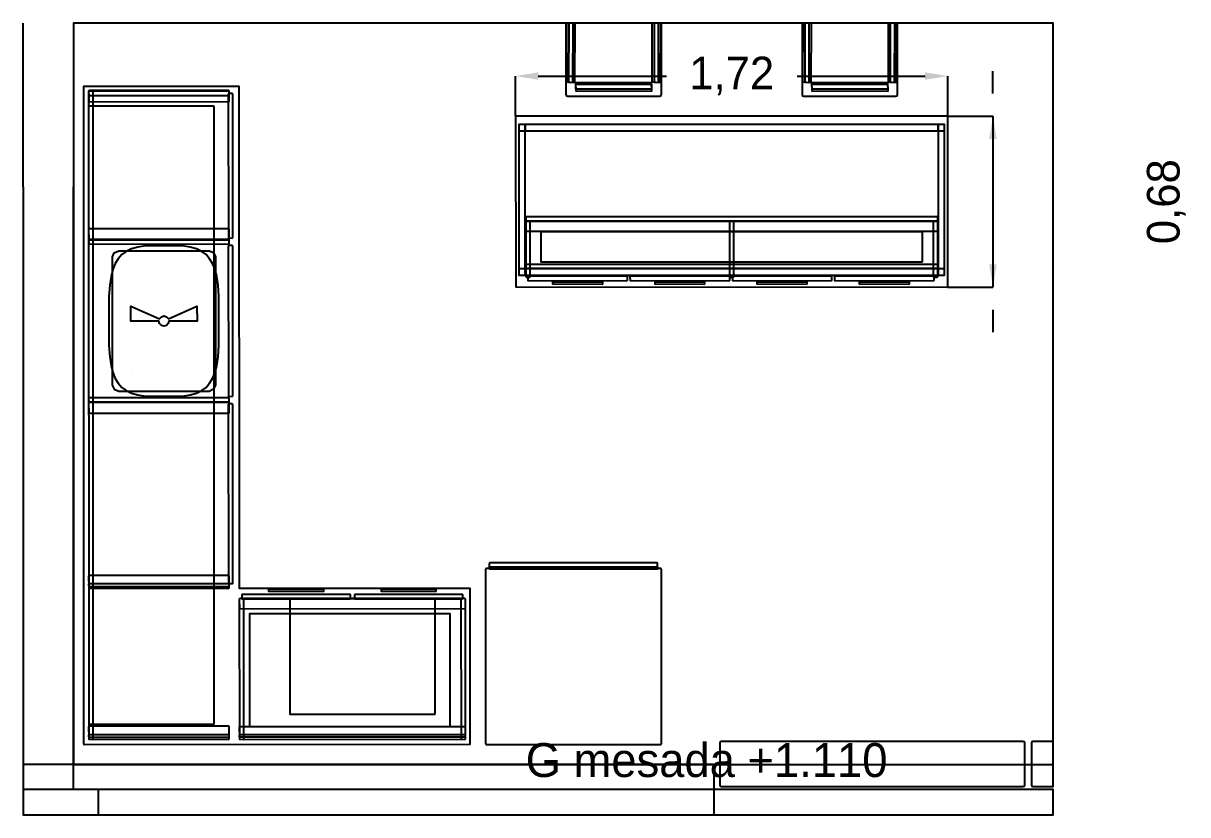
# Model space of a CAD drawing. Header units: metres. Extents: x 977.7 to 1062, y -12.2 to -3.
# Drawn here: x 1014 to 1018.635, y -6.1 to -2.95 of the extents above; entities that cross this region are included whole.
import ezdxf

# ---------------------------------------------------------------- set-up
doc = ezdxf.new("R2010")
doc.units = ezdxf.units.M
for name, color, linetype in [('CORTE', 7, 'Continuous'), ('COTAS', 4, 'Continuous'), ('TEXTOS', 7, 'Continuous'), ('VISTA', 8, 'Continuous')]:
    doc.layers.add(name, color=color, linetype=linetype)
doc.dimstyles.get("Standard").update_dxf_attribs({"dimtxt": 2.5, "dimasz": 2.5, "dimexe": 1.25, "dimexo": 0.625, "dimtad": 1, "dimcen": 2.5, "dimazin": 3, "dimtfac": 1, "dimtmove": 0, "dimatfit": 3})

# ---------------------------------------------------------------- blocks, each defined once
blk = doc.blocks.new('_CLOSEDFILLED')
at = {"color": 0, "linetype": 'BYBLOCK'}
blk.add_solid([(-1, 0.164), (0, 0), (-1, -0.164)], dxfattribs=at)
blk = doc.blocks.new('*D4')
for p, q in [((1015.96, -3.32), (1015.96, -3.16)), ((1016.05, -3.16), (1016.56, -3.16)), ((1017.08, -3.16), (1017.59, -3.16)), ((1017.68, -3.32), (1017.68, -3.16))]:
    blk.add_line(p, q)
at = {"layer": 'Defpoints'}
for p in [(1015.96, -3.16), (1015.96, -3.32), (1017.68, -3.32)]:
    blk.add_point(p, dxfattribs=at)
at = {"layer": 'COTAS', "xscale": 0.09, "yscale": 0.09, "rotation": 180}
blk.add_blockref('_CLOSEDFILLED', (1015.96, -3.16), dxfattribs=at)
at = {"layer": 'COTAS', "xscale": 0.09, "yscale": 0.09}
blk.add_blockref('_CLOSEDFILLED', (1017.68, -3.16), dxfattribs=at)
at = {"layer": 'COTAS', "insert": (1016.82, -3.16), "char_height": 0.13, "attachment_point": 5}
blk.add_mtext('1,72', dxfattribs=at)
blk = doc.blocks.new('*D5')
for p, q in [((1017.86, -3.23), (1017.86, -3.14)), ((1017.68, -3.32), (1017.86, -3.32)), ((1017.86, -3.32), (1017.86, -4)), ((1017.68, -4), (1017.86, -4)), ((1017.86, -4.09), (1017.86, -4.18))]:
    blk.add_line(p, q)
at = {"layer": 'Defpoints'}
for p in [(1017.68, -3.32), (1017.86, -3.32), (1017.68, -4)]:
    blk.add_point(p, dxfattribs=at)
at = {"layer": 'COTAS', "xscale": 0.09, "yscale": 0.09}
for p, rotation in [((1017.86, -3.32), 90), ((1017.86, -4), 270)]:
    blk.add_blockref('_CLOSEDFILLED', p, dxfattribs=dict(at, rotation=rotation))
at = {"layer": 'COTAS', "insert": (1018.55, -3.66), "char_height": 0.13, "attachment_point": 5, "rotation": 90}
blk.add_mtext('0,68', dxfattribs=at)

msp = doc.modelspace()

# ---------------------------------------------------------------- linework, layer by layer
at = {"layer": 'CORTE'}
for p, q in [((1014, -3.6009), (1014, -2.95)), ((1014.2, -2.95), (1014.2, -3.6009)), ((1014, -3.6009), (1014, -5.9955)), ((1014.2, -3.6009), (1014.2, -3.6009)), ((1014.2, -5.9955), (1014.2, -3.6009)), ((1014.0005, -5.9971), (1014, -5.9955)), ((1014.0005, -5.9971), (1014.0008, -5.9981)), ((1014.0011, -5.9985), (1014.0008, -5.9981)), ((1014.0011, -5.9985), (1014.0013, -5.9987)), ((1014.0017, -5.999), (1014.0013, -5.9987)), ((1014.0019, -5.9992), (1014.0017, -5.999)), ((1014.0035, -5.9997), (1014.0019, -5.9992)), ((1014.0045, -6), (1014.0035, -5.9997)), ((1014.1192, -6), (1014.0045, -6)), ((1014.1955, -6), (1014.1192, -6)), ((1014.1971, -5.9995), (1014.1955, -6)), ((1014.1981, -5.9992), (1014.1971, -5.9995)), ((1014.1985, -5.9989), (1014.1981, -5.9992)), ((1014.1987, -5.9987), (1014.1985, -5.9989)), ((1014.1987, -5.9987), (1014.1989, -5.9985)), ((1014.1992, -5.9981), (1014.1989, -5.9985)), ((1014.1992, -5.9981), (1014.1995, -5.9971)), ((1014.2, -5.9955), (1014.1995, -5.9971))]:
    msp.add_line(p, q, dxfattribs=at)
for points in [[(1014.001, -5.9017), (1014.0008, -5.9019), (1014.0003, -5.9035), (1014, -5.9045), (1014, -6.0192), (1014, -6.0955), (1014.0005, -6.0971), (1014.0008, -6.0981), (1014.0011, -6.0985), (1014.0013, -6.0987), (1014.0017, -6.099), (1014.0019, -6.0992), (1014.0035, -6.0997), (1014.0045, -6.1), (1015.6499, -6.1), (1016.7455, -6.1), (1016.7471, -6.0995), (1016.7481, -6.0992), (1016.7485, -6.0989), (1016.7487, -6.0987), (1016.7489, -6.0985), (1016.7492, -6.0981), (1016.7495, -6.0971), (1016.75, -6.0955), (1016.75, -6.0192), (1016.75, -5.9045), (1016.7497, -5.9035), (1016.7492, -5.9019), (1016.749, -5.9017), (1016.7487, -5.9013), (1016.7485, -5.9011), (1016.7481, -5.9008), (1016.7471, -5.9005), (1016.7455, -5.9), (1015.6499, -5.9), (1014.0045, -5.9), (1014.0035, -5.9003), (1014.0019, -5.9008), (1014.0017, -5.901), (1014.0013, -5.9013), (1014.001, -5.9017)], [(1014.001, -6.0017), (1014.0008, -6.0019), (1014.0003, -6.0035), (1014, -6.0045), (1014, -6.1), (1014.3, -6.1), (1014.3, -6.0045), (1014.2997, -6.0035), (1014.2992, -6.0019), (1014.299, -6.0017), (1014.2987, -6.0013), (1014.2985, -6.0011), (1014.2981, -6.0008), (1014.2971, -6.0005), (1014.2955, -6), (1014.1792, -6), (1014.0045, -6), (1014.0035, -6.0003), (1014.0019, -6.0008), (1014.0017, -6.001), (1014.0013, -6.0013), (1014.001, -6.0017)]]:
    msp.add_lwpolyline(points, close=True, dxfattribs=at)
at = {"layer": 'VISTA'}
for points in [[(1014.2, -5.9), (1018.1, -5.9), (1018.1, -2.95), (1014.2, -2.95), (1014.2, -5.9)], [(1014.2, -5.9), (1018.1, -5.9), (1018.1, -2.95), (1014.2, -2.95), (1014.2, -5.9)], [(1016.166, -3.24), (1016.534, -3.24), (1016.5382, -3.2382), (1016.54, -3.234), (1016.54, -2.95), (1016.16, -2.95), (1016.16, -3.234), (1016.1618, -3.2382), (1016.166, -3.24)], [(1016.1625, -3.1835), (1016.196, -3.185), (1016.1973, -2.95), (1016.1626, -2.95), (1016.1625, -3.1835)], [(1016.171, -3.184), (1016.188, -3.185), (1016.1889, -2.95), (1016.1713, -2.95), (1016.171, -3.184)], [(1016.5025, -3.1835), (1016.536, -3.185), (1016.5373, -2.95), (1016.5026, -2.95), (1016.5025, -3.1835)], [(1016.511, -3.184), (1016.528, -3.185), (1016.5289, -2.95), (1016.5113, -2.95), (1016.511, -3.184)], [(1017.106, -3.24), (1017.474, -3.24), (1017.4782, -3.2382), (1017.48, -3.234), (1017.48, -2.95), (1017.1, -2.95), (1017.1, -3.234), (1017.1018, -3.2382), (1017.106, -3.24)], [(1017.1025, -3.1835), (1017.136, -3.185), (1017.1373, -2.95), (1017.1026, -2.95), (1017.1025, -3.1835)], [(1017.111, -3.184), (1017.128, -3.185), (1017.1289, -2.95), (1017.1113, -2.95), (1017.111, -3.184)], [(1017.4425, -3.1835), (1017.476, -3.185), (1017.4773, -2.95), (1017.4426, -2.95), (1017.4425, -3.1835)], [(1017.451, -3.184), (1017.468, -3.185), (1017.4689, -2.95), (1017.4513, -2.95), (1017.451, -3.184)], [(1016.199, -3.22), (1016.5025, -3.2185), (1016.501, -3.185), (1016.1976, -3.1865), (1016.199, -3.22)], [(1016.1985, -3.2115), (1016.5025, -3.2105), (1016.5015, -3.1935), (1016.1978, -3.1941), (1016.1985, -3.2115)], [(1017.139, -3.22), (1017.4425, -3.2185), (1017.441, -3.185), (1017.1376, -3.1865), (1017.139, -3.22)], [(1017.1385, -3.2115), (1017.4425, -3.2105), (1017.4415, -3.1935), (1017.1378, -3.1941), (1017.1385, -3.2115)], [(1014.2403, -5.819), (1014.242, -5.82), (1015.779, -5.8197), (1015.779, -5.2003), (1014.8603, -5.199), (1014.8597, -3.201), (1014.2403, -3.2012), (1014.2403, -5.819)], [(1014.818, -3.262), (1014.82, -3.26), (1014.82, -3.22), (1014.818, -3.218), (1014.262, -3.218), (1014.26, -3.22), (1014.2606, -3.2614), (1014.818, -3.262)], [(1014.276, -5.8), (1014.278, -5.798), (1014.278, -3.222), (1014.276, -3.22), (1014.262, -3.22), (1014.26, -3.222), (1014.2606, -5.7994), (1014.276, -5.8)], [(1014.818, -3.238), (1014.82, -3.236), (1014.82, -3.222), (1014.818, -3.22), (1014.262, -3.22), (1014.26, -3.222), (1014.2606, -3.2374), (1014.818, -3.238)], [(1014.832, -3.805), (1014.834, -3.803), (1014.834, -3.232), (1014.832, -3.23), (1014.818, -3.23), (1014.816, -3.232), (1014.8166, -3.8044), (1014.832, -3.805)], [(1014.758, -5.74), (1014.76, -5.738), (1014.76, -3.282), (1014.758, -3.28), (1014.262, -3.28), (1014.26, -3.282), (1014.2606, -5.7394), (1014.758, -5.74)], [(1017.677, -4), (1017.68, -3.997), (1017.68, -3.323), (1017.677, -3.32), (1015.963, -3.32), (1015.96, -3.323), (1015.9609, -3.9991), (1017.677, -4)], [(1015.9975, -3.9525), (1015.9975, -3.3525), (1015.9725, -3.3525), (1015.9725, -3.9525), (1015.9975, -3.9525)], [(1015.9725, -3.3775), (1017.6675, -3.3775), (1017.6675, -3.3525), (1015.9725, -3.3525), (1015.9725, -3.3775)], [(1015.9975, -3.3775), (1017.6425, -3.3775), (1017.6425, -3.3525), (1015.9975, -3.3525), (1015.9975, -3.3775)], [(1017.6675, -3.9525), (1017.6675, -3.3525), (1017.6425, -3.3525), (1017.6425, -3.9525), (1017.6675, -3.9525)], [(1017.638, -3.738), (1017.64, -3.736), (1017.64, -3.722), (1017.638, -3.72), (1016.002, -3.72), (1016, -3.722), (1016.0006, -3.7374), (1017.638, -3.738)], [(1017.638, -3.778), (1017.64, -3.776), (1017.64, -3.74), (1017.638, -3.738), (1016.002, -3.738), (1016, -3.74), (1016.0006, -3.7774), (1017.638, -3.778)], [(1016.002, -3.96), (1016.016, -3.96), (1016.018, -3.958), (1016.018, -3.74), (1016.016, -3.738), (1016.002, -3.738), (1016, -3.74), (1016, -3.9565), (1016.002, -3.96)], [(1016.813, -3.96), (1016.827, -3.96), (1016.829, -3.958), (1016.829, -3.74), (1016.827, -3.738), (1016.813, -3.738), (1016.811, -3.74), (1016.811, -3.9565), (1016.813, -3.96)], [(1017.624, -3.96), (1017.638, -3.96), (1017.64, -3.958), (1017.64, -3.74), (1017.638, -3.738), (1017.624, -3.738), (1017.622, -3.74), (1017.622, -3.9565), (1017.624, -3.96)], [(1014.818, -3.812), (1014.82, -3.81), (1014.82, -3.77), (1014.818, -3.768), (1014.262, -3.768), (1014.26, -3.77), (1014.2606, -3.8114), (1014.818, -3.812)], [(1017.578, -3.9), (1017.58, -3.898), (1017.58, -3.782), (1017.578, -3.78), (1016.062, -3.78), (1016.06, -3.782), (1016.0606, -3.8994), (1017.578, -3.9)], [(1014.818, -3.829), (1014.82, -3.827), (1014.82, -3.813), (1014.818, -3.811), (1014.262, -3.811), (1014.26, -3.813), (1014.2606, -3.8284), (1014.818, -3.829)], [(1014.3494, -3.9581), (1014.3442, -3.9924), (1014.341, -4.0371), (1014.341, -4.2329), (1014.3442, -4.2777), (1014.3494, -4.3119), (1014.3567, -4.3399), (1014.3663, -4.3633), (1014.3782, -4.3829), (1014.3926, -4.3991), (1014.4097, -4.4122), (1014.4303, -4.4222), (1014.4554, -4.4293), (1014.4882, -4.4336), (1014.6318, -4.4336), (1014.6646, -4.4293), (1014.6897, -4.4222), (1014.7103, -4.4122), (1014.7274, -4.3991), (1014.7418, -4.3829), (1014.7537, -4.3633), (1014.7633, -4.3399), (1014.7706, -4.3119), (1014.7758, -4.2777), (1014.779, -4.2329), (1014.779, -4.0371), (1014.7758, -3.9924), (1014.7706, -3.9581), (1014.7633, -3.9301), (1014.7537, -3.9067), (1014.7418, -3.8871), (1014.7274, -3.8709), (1014.7103, -3.8578), (1014.6897, -3.8478), (1014.6646, -3.8407), (1014.6318, -3.8364), (1014.4882, -3.8364), (1014.4554, -3.8407), (1014.4303, -3.8478), (1014.4097, -3.8578), (1014.3926, -3.8709), (1014.3782, -3.8871), (1014.3663, -3.9067), (1014.3567, -3.9301), (1014.3494, -3.9581)], [(1014.832, -4.435), (1014.834, -4.433), (1014.834, -3.837), (1014.832, -3.835), (1014.818, -3.835), (1014.816, -3.837), (1014.8166, -4.4344), (1014.832, -4.435)], [(1014.355, -4.39), (1014.355, -3.88), (1014.3622, -3.8632), (1014.38, -3.855), (1014.74, -3.855), (1014.7568, -3.8622), (1014.765, -3.88), (1014.765, -4.39), (1014.7578, -4.4068), (1014.74, -4.415), (1014.38, -4.415), (1014.3642, -4.4084), (1014.355, -4.39)], [(1014.7586, -3.862), (1014.7586, -3.862), (1014.7586, -3.862), (1014.7586, -3.862)], [(1015.9725, -3.9525), (1017.6675, -3.9525), (1017.6675, -3.9275), (1015.9725, -3.9275), (1015.9725, -3.9525)], [(1015.9975, -3.9525), (1017.6425, -3.9525), (1017.6425, -3.9275), (1015.9975, -3.9275), (1015.9975, -3.9525)], [(1017.638, -3.925), (1017.64, -3.923), (1017.64, -3.912), (1017.638, -3.91), (1016.002, -3.91), (1016, -3.912), (1016.0006, -3.9244), (1017.638, -3.925)], [(1016.403, -3.975), (1016.405, -3.973), (1016.405, -3.959), (1016.403, -3.957), (1016.01, -3.957), (1016.008, -3.959), (1016.0086, -3.9744), (1016.403, -3.975)], [(1016.3065, -3.988), (1016.3065, -3.98), (1016.1065, -3.98), (1016.1065, -3.9875), (1016.3065, -3.988)], [(1016.81, -3.975), (1016.812, -3.973), (1016.812, -3.959), (1016.81, -3.957), (1016.417, -3.957), (1016.415, -3.959), (1016.4156, -3.9744), (1016.81, -3.975)], [(1016.7135, -3.988), (1016.7135, -3.98), (1016.5135, -3.98), (1016.5135, -3.9875), (1016.7135, -3.988)], [(1017.217, -3.975), (1017.219, -3.973), (1017.219, -3.959), (1017.217, -3.957), (1016.824, -3.957), (1016.822, -3.959), (1016.8226, -3.9744), (1017.217, -3.975)], [(1017.1205, -3.988), (1017.1205, -3.98), (1016.9205, -3.98), (1016.9205, -3.9875), (1017.1205, -3.988)], [(1017.624, -3.975), (1017.626, -3.973), (1017.626, -3.959), (1017.624, -3.957), (1017.231, -3.957), (1017.229, -3.959), (1017.2296, -3.9744), (1017.624, -3.975)], [(1017.5275, -3.988), (1017.5275, -3.98), (1017.3275, -3.98), (1017.3275, -3.9875), (1017.5275, -3.988)], [(1014.5427, -4.145), (1014.54, -4.135), (1014.428, -4.135), (1014.4286, -4.0763), (1014.5419, -4.1269), (1014.55, -4.1177), (1014.56, -4.115), (1014.57, -4.1177), (1014.5781, -4.1269), (1014.6914, -4.0763), (1014.692, -4.135), (1014.58, -4.135), (1014.5773, -4.145), (1014.57, -4.1523), (1014.56, -4.155), (1014.55, -4.1523), (1014.5427, -4.145)], [(1014.4309, -4.3387), (1014.4309, -4.3387), (1014.4309, -4.3387), (1014.4309, -4.3387)], [(1014.818, -4.459), (1014.82, -4.457), (1014.82, -4.443), (1014.818, -4.441), (1014.262, -4.441), (1014.26, -4.443), (1014.2606, -4.4584), (1014.818, -4.459)], [(1014.818, -4.502), (1014.82, -4.5), (1014.82, -4.46), (1014.818, -4.458), (1014.262, -4.458), (1014.26, -4.46), (1014.2606, -4.5014), (1014.818, -4.502)], [(1014.832, -5.18), (1014.834, -5.178), (1014.834, -4.467), (1014.832, -4.465), (1014.818, -4.465), (1014.816, -4.467), (1014.8166, -5.1794), (1014.832, -5.18)], [(1016.522, -5.12), (1016.525, -5.117), (1016.525, -5.101), (1016.522, -5.098), (1015.858, -5.098), (1015.855, -5.101), (1015.8559, -5.1191), (1016.522, -5.12)], [(1015.858, -5.12), (1016.522, -5.12), (1016.5241, -5.1191), (1016.525, -5.117), (1016.525, -5.101), (1016.5241, -5.0989), (1016.522, -5.098), (1015.858, -5.098), (1015.8559, -5.0989), (1015.855, -5.101), (1015.855, -5.117), (1015.8559, -5.1191), (1015.858, -5.12)], [(1015.844, -5.82), (1016.536, -5.82), (1016.5388, -5.8188), (1016.54, -5.816), (1016.54, -5.124), (1016.5388, -5.1212), (1016.536, -5.12), (1015.844, -5.12), (1015.8412, -5.1212), (1015.84, -5.124), (1015.84, -5.816), (1015.8412, -5.8188), (1015.844, -5.82)], [(1015.8545, -5.122), (1016.526, -5.1215), (1016.5255, -5.115), (1015.8545, -5.1151), (1015.8545, -5.122)], [(1015.8545, -5.122), (1016.526, -5.1215), (1016.5255, -5.115), (1015.8545, -5.1151), (1015.8545, -5.122)], [(1014.818, -5.192), (1014.82, -5.19), (1014.82, -5.15), (1014.818, -5.148), (1014.262, -5.148), (1014.26, -5.15), (1014.2606, -5.1914), (1014.818, -5.192)], [(1014.818, -5.199), (1014.82, -5.197), (1014.82, -5.183), (1014.818, -5.181), (1014.262, -5.181), (1014.26, -5.183), (1014.2606, -5.1984), (1014.818, -5.199)], [(1014.8603, -5.199), (1014.8603, -5.199), (1014.8603, -5.199), (1014.8603, -5.199)], [(1015.3, -5.241), (1015.302, -5.239), (1015.302, -5.225), (1015.3, -5.223), (1014.872, -5.223), (1014.87, -5.225), (1014.8706, -5.2404), (1015.3, -5.241)], [(1015.196, -5.211), (1015.196, -5.203), (1014.976, -5.203), (1014.976, -5.2105), (1015.196, -5.211)], [(1015.748, -5.241), (1015.75, -5.239), (1015.75, -5.225), (1015.748, -5.223), (1015.32, -5.223), (1015.318, -5.225), (1015.3186, -5.2404), (1015.748, -5.241)], [(1015.644, -5.211), (1015.644, -5.203), (1015.424, -5.203), (1015.424, -5.2105), (1015.644, -5.211)], [(1015.758, -5.28), (1015.76, -5.278), (1015.76, -5.242), (1015.758, -5.24), (1014.862, -5.24), (1014.86, -5.242), (1014.8606, -5.2794), (1015.758, -5.28)], [(1014.876, -5.8), (1014.878, -5.798), (1014.878, -5.242), (1014.876, -5.24), (1014.862, -5.24), (1014.86, -5.242), (1014.8606, -5.7994), (1014.876, -5.8)], [(1015.6394, -5.6994), (1015.6394, -5.2406), (1015.0606, -5.2406), (1015.0606, -5.6994), (1015.6394, -5.6994)], [(1015.758, -5.8), (1015.76, -5.798), (1015.76, -5.242), (1015.758, -5.24), (1015.744, -5.24), (1015.742, -5.242), (1015.7426, -5.7994), (1015.758, -5.8)], [(1015.6994, -5.7494), (1015.6994, -5.3006), (1014.9006, -5.3006), (1014.9006, -5.7494), (1015.6994, -5.7494)], [(1014.818, -5.792), (1014.82, -5.79), (1014.82, -5.75), (1014.818, -5.748), (1014.262, -5.748), (1014.26, -5.75), (1014.2606, -5.7914), (1014.818, -5.792)], [(1014.818, -5.8), (1014.82, -5.798), (1014.82, -5.784), (1014.818, -5.782), (1014.262, -5.782), (1014.26, -5.784), (1014.2606, -5.7994), (1014.818, -5.8)], [(1015.758, -5.79), (1015.76, -5.788), (1015.76, -5.752), (1015.758, -5.75), (1014.862, -5.75), (1014.86, -5.752), (1014.8606, -5.7894), (1015.758, -5.79)], [(1015.758, -5.8), (1015.76, -5.798), (1015.76, -5.784), (1015.758, -5.782), (1014.862, -5.782), (1014.86, -5.784), (1014.8606, -5.7994), (1015.758, -5.8)], [(1014.2405, -5.819), (1014.2405, -5.819), (1014.2405, -5.819), (1014.2405, -5.819)], [(1016.7731, -5.982), (1016.7749, -5.9862), (1016.7791, -5.988), (1017.9809, -5.988), (1017.9851, -5.9862), (1017.9869, -5.982), (1017.9869, -5.814), (1017.9851, -5.8098), (1017.9809, -5.808), (1016.7791, -5.808), (1016.7749, -5.8098), (1016.7731, -5.814), (1016.7731, -5.982)], [(1018.0131, -5.982), (1018.0149, -5.9862), (1018.0191, -5.988), (1018.1, -5.988), (1018.1, -5.808), (1018.0191, -5.808), (1018.0149, -5.8098), (1018.0131, -5.814), (1018.0131, -5.982)], [(1014, -6.1), (1018.1, -6.1), (1018.1, -6), (1014, -6), (1014, -6.1)]]:
    msp.add_lwpolyline(points, close=True, dxfattribs=at)

# ---------------------------------------------------------------- texts
at = {"layer": 'TEXTOS'}
msp.add_text('G mesada +1.110', height=0.135, dxfattribs=at).set_placement((1016, -5.95))

# ---------------------------------------------------------------- dimensions: what is measured, and where the dimension line sits
at = {"layer": 'COTAS'}
dim = msp.add_linear_dim(base=(1015.96, -3.16), p1=(1015.96, -3.32), p2=(1017.68, -3.32), dimstyle='Standard', override={"dimtxt": 0.13, "dimasz": 0.09}, dxfattribs=at)
dim.commit()
dim.dimension.update_dxf_attribs({"geometry": '*D4', "text_midpoint": (1016.82, -3.16)})
dim = msp.add_linear_dim(base=(1017.86, -3.32), p1=(1017.68, -3.32), p2=(1017.68, -4), angle=90, dimstyle='Standard', override={"dimtxt": 0.13, "dimasz": 0.09}, dxfattribs=at)
dim.commit()
dim.dimension.update_dxf_attribs({"geometry": '*D5', "text_midpoint": (1018.55, -3.66)})

doc.saveas('drawing.dxf')
